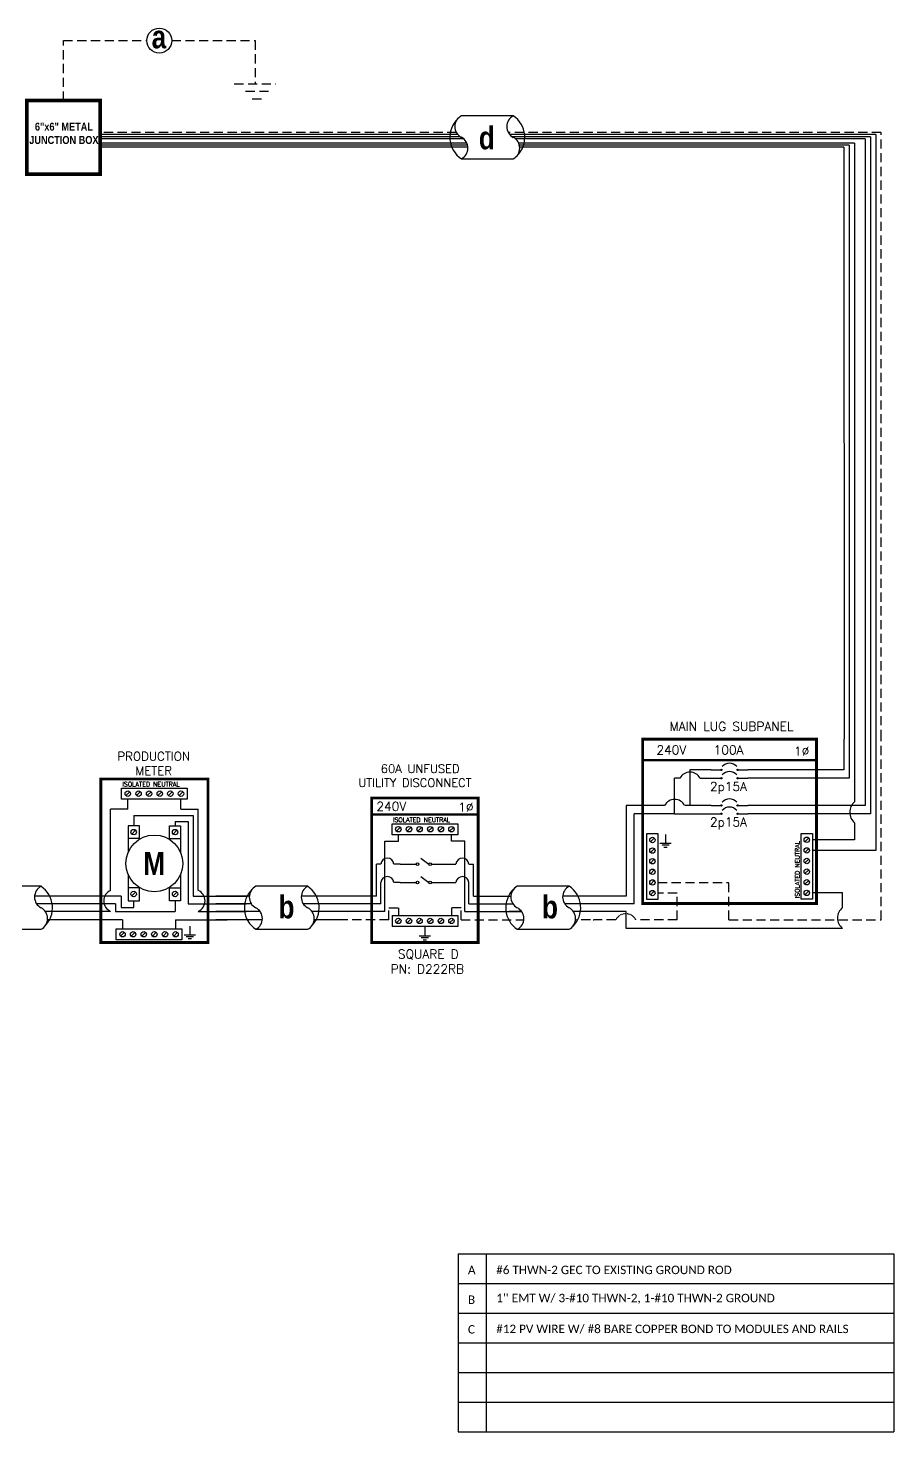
# Model space of a CAD drawing. Header units: feet. Extents: x 22430 to 23220, y 16036 to 16611.
# Drawn here: x 22866 to 23220, y 16036 to 16611 of the extents above; entities that cross this region are included whole.
import ezdxf

# ---------------------------------------------------------------- set-up
doc = ezdxf.new("R2010")
doc.units = ezdxf.units.FT
doc.header["$MEASUREMENT"] = 0
doc.linetypes.add('HIDDEN', pattern=[0.375, 0.25, -0.125])
for name, color, linetype in [('ONE LINE BLOCKS', 7, 'Continuous'), ('TABLES', 7, 'Continuous'), ('TEXT', 7, 'Continuous'), ('Z - TITLEBLOCK TXT', 7, 'Continuous')]:
    doc.layers.add(name, color=color, linetype=linetype)
doc.styles.add('ONE LINE TXT', font='techb___.ttf')
doc.styles.get("Standard").update_dxf_attribs({"font": 'simplex.shx'})

# ---------------------------------------------------------------- blocks, each defined once
blk = doc.blocks.new('*T10')
at = {"linetype": 'ByBlock', "lineweight": -2, "transparency": 16777216}
for p, q in [((0, 0), (178.52, 0)), ((0, 0), (0, -72.97)), ((11.58, 0), (11.58, -72.97)), ((178.52, 0), (178.52, -72.97)), ((0, -12.11), (178.52, -12.11)), ((0, -24.28), (178.52, -24.28)), ((0, -36.46), (178.52, -36.46)), ((0, -48.64), (178.52, -48.64)), ((0, -60.81), (178.52, -60.81)), ((0, -72.97), (178.52, -72.97))]:
    blk.add_line(p, q, dxfattribs=at)
at = {"color": 0, "linetype": 'Continuous', "transparency": 16777216, "char_height": 3.4544, "attachment_point": 7}
for s, insert, width in [('{\\fCalibri|b0|i0|c0;A', (4.06, -8.36), 3.4544), ('{\\fCalibri|b0|i0|c0;#6 THWN-2 GEC TO EXISTING GROUND ROD', (15.65, -8.36), 158.8095), ('{\\fCalibri|b0|i0|c0;B', (4.06, -20.53), 3.4544), ("{\\fCalibri|b0|i0|c0;1'' EMT W/ 3-#10 THWN-2, 1-#10 THWN-2 GROUND", (15.65, -20.53), 158.8095), ('{\\fCalibri|b0|i0|c0;#12 PV WIRE W/ #8 BARE COPPER BOND TO MODULES AND RAILS', (15.65, -32.71), 158.8095), ('{\\fCalibri|b0|i0|c0;C', (4.06, -32.71), 3.4544), ('{\\fCalibri|b0|i0|c0;', (4.06, -44.89), 3.4544), ('{\\fCalibri|b0|i0|c0;', (15.65, -44.89), 158.8095), ('{\\fCalibri|b0|i0|c0;', (4.06, -57.06), 3.4544), ('{\\fCalibri|b0|i0|c0;', (15.65, -57.06), 158.8095), ('{\\fCalibri|b0|i0|c0;', (4.06, -69.22), 3.4544), ('{\\fCalibri|b0|i0|c0;', (15.65, -69.22), 158.8095)]:
    blk.add_mtext(s, dxfattribs=dict(at, insert=insert, width=width))
blk = doc.blocks.new('M_METER PAN')
at = {"color": 253, "linetype": 'Continuous'}
for p, q in [((4.73, 8.02), (4.73, 8.75)), ((8.59, 8.02), (8.59, 8.75)), ((4.73, 8.02), (3.48, 8.02)), ((3.48, 2.14), (3.48, 8.02)), ((8.59, 8.02), (9.84, 8.02)), ((9.84, 2.14), (9.84, 8.02)), ((3.48, 0.61), (0, 0.61)), ((9.84, 0.61), (13.32, 0.61))]:
    blk.add_line(p, q, dxfattribs=at)
at = {"color": 7, "linetype": 'Continuous'}
for p, q in [((5.16, 7.56), (5.16, 6.82)), ((5.16, 7.56), (9.47, 7.56)), ((9.47, 7.56), (9.47, 1.71)), ((4.25, 1.71), (0, 1.71)), ((4.25, 1.71), (4.25, 0.9)), ((5.16, 0.9), (5.16, 1.37)), ((9.47, 1.71), (13.32, 1.71)), ((4.25, 0.9), (5.16, 0.9))]:
    blk.add_line(p, q, dxfattribs=at)
at = {"color": 10, "linetype": 'Continuous'}
for p, q in [((8.16, 7.14), (8.16, 6.82)), ((8.16, 7.14), (9.12, 7.14)), ((9.12, 7.14), (9.12, 1.15)), ((3.83, 1.15), (0, 1.15)), ((3.83, 1.15), (3.83, 0.61)), ((8.16, 1.37), (8.16, 0.61)), ((9.12, 1.15), (13.32, 1.15)), ((3.83, 0.61), (8.16, 0.61))]:
    blk.add_line(p, q, dxfattribs=at)
at = {"color": 1, "linetype": 'Continuous'}
for p, q in [((5.57, 5.9), (4.76, 5.9)), ((7.76, 5.9), (8.56, 5.9)), ((5.57, 2.33), (4.76, 2.33)), ((7.76, 2.33), (8.56, 2.33))]:
    blk.add_line(p, q, dxfattribs=at)
at = {"color": 253, "linetype": 'Continuous'}
for centre, start, end in [((3.82, 1.37), 113.9997, 246.0003), ((9.5, 1.37), 293.9997, 66.0003)]:
    blk.add_arc(centre, 0.835, start, end, dxfattribs=at)
at = {"layer": 'ONE LINE BLOCKS', "lineweight": 50, "const_width": 0.21}
blk.add_lwpolyline([(2.77, -1.65), (2.77, 10.22), (10.55, 10.22), (10.55, -1.65)], close=True, dxfattribs=at)
at = {"layer": 'TEXT', "color": 92, "linetype": 'HIDDEN', "ltscale": 15}
for p, q in [((4.35, 0), (0, 0)), ((4.35, 0), (4.35, -0.65)), ((8.2, 0), (8.2, -0.65)), ((8.2, 0), (13.32, 0))]:
    blk.add_line(p, q, dxfattribs=at)
at = {"layer": 'TEXT', "color": 92, "linetype": 'Continuous', "flags": 128}
for points in [[(9.23, -0.46), (9.23, -1.08)], [(8.81, -1.08), (9.64, -1.08)], [(9.5, -1.23), (8.96, -1.23)], [(9.35, -1.38), (9.1, -1.38)]]:
    blk.add_lwpolyline(points, dxfattribs=at)
at = {"layer": 'TEXT', "linetype": 'Continuous'}
blk.add_circle((6.66, 4.09), 2.06, dxfattribs=at)
at = {"layer": 'Z - TITLEBLOCK TXT', "color": 1, "linetype": 'Continuous'}
for p, q in [((4.27, 8.75), (4.27, 9.55)), ((4.27, 9.55), (9.05, 9.55)), ((9.05, 9.55), (9.05, 8.75)), ((9.05, 8.75), (4.27, 8.75)), ((4.76, 6.82), (4.76, 4.89)), ((5.57, 6.82), (4.76, 6.82)), ((5.57, 5.84), (5.57, 6.82)), ((7.76, 5.84), (7.76, 6.82)), ((7.76, 6.82), (8.56, 6.82)), ((8.56, 6.82), (8.56, 4.89)), ((4.76, 3.3), (4.76, 1.37)), ((8.56, 3.3), (8.56, 1.37)), ((5.57, 1.37), (5.57, 2.35)), ((7.76, 1.37), (7.76, 2.35)), ((4.76, 1.37), (5.57, 1.37)), ((8.56, 1.37), (7.76, 1.37)), ((3.89, -1.45), (3.89, -0.65)), ((3.89, -0.65), (8.66, -0.65)), ((8.66, -0.65), (8.66, -1.45)), ((8.66, -1.45), (3.89, -1.45))]:
    blk.add_line(p, q, dxfattribs=at)
at = {"layer": 'Z - TITLEBLOCK TXT', "color": 4, "linetype": 'Continuous'}
for p, q in [((4.87, 9.29), (4.6, 9.01)), ((5.64, 9.29), (5.37, 9.01)), ((6.42, 9.29), (6.14, 9.01)), ((7.19, 9.29), (6.91, 9.01)), ((7.96, 9.29), (7.68, 9.01)), ((8.73, 9.29), (8.45, 9.01)), ((5.3, 6.5), (5.02, 6.22)), ((8.3, 6.5), (8.02, 6.22)), ((5.3, 2.01), (5.02, 1.73)), ((8.3, 2.01), (8.02, 1.73)), ((4.49, -0.91), (4.21, -1.19)), ((5.26, -0.91), (4.98, -1.19)), ((6.03, -0.91), (5.75, -1.19)), ((6.8, -0.91), (6.52, -1.19)), ((7.57, -0.91), (7.29, -1.19)), ((8.34, -0.91), (8.06, -1.19))]:
    blk.add_line(p, q, dxfattribs=at)
for centre in [(4.73, 9.15), (5.51, 9.15), (6.28, 9.15), (7.05, 9.15), (7.82, 9.15), (8.59, 9.15), (5.16, 6.36), (8.16, 6.36), (5.16, 1.87), (8.16, 1.87), (4.35, -1.05), (5.12, -1.05), (5.89, -1.05), (6.66, -1.05), (7.43, -1.05), (8.2, -1.05)]:
    blk.add_circle(centre, 0.197, dxfattribs=at)
at = {"layer": 'TABLES', "color": 4, "linetype": 'Continuous'}
blk.add_text('ISOLATED NEUTRAL', height=0.3321, dxfattribs=at).set_placement((4.34, 9.67))
at = {"layer": 'TEXT', "color": 1, "insert": (6.61, 11.34), "char_height": 0.6278, "attachment_point": 5}
blk.add_mtext_dynamic_manual_height_columns('PRODUCTION METER', width=1.3203, gutter_width=7.17, heights=[0], dxfattribs=at)
at = {"layer": 'Z - TITLEBLOCK TXT', "color": 253, "linetype": 'Continuous', "style": 'ONE LINE TXT'}
blk.add_text('M', height=1.66, dxfattribs=at).set_placement((5.85, 3.26))
blk = doc.blocks.new('*U12')
at = {"color": 0}
blk.add_blockref('M_METER PAN', (0, 0), dxfattribs=at)
blk = doc.blocks.new('*U7')
at = {"color": 7, "linetype": 'Continuous'}
for p, q in [((6.67, 2.43), (2.91, 2.43)), ((2.44, 1.71), (0, 1.71)), ((9.57, 1.71), (6.2, 1.71)), ((2.91, -0.69), (6.67, -0.69))]:
    blk.add_line(p, q, dxfattribs=at)
at = {"color": 10, "linetype": 'Continuous'}
for p, q in [((2.59, 1.15), (0, 1.15)), ((9.57, 1.15), (6.35, 1.15))]:
    blk.add_line(p, q, dxfattribs=at)
at = {"color": 253, "linetype": 'Continuous'}
for p, q in [((3.21, 0.61), (0, 0.61)), ((9.57, 0.61), (6.97, 0.61))]:
    blk.add_line(p, q, dxfattribs=at)
at = {"color": 7, "linetype": 'Continuous'}
for centre, start, end in [((3.94, 0.87), 133.9732, 236.4265), ((5.63, 0.87), 313.9732, 56.4265)]:
    blk.add_arc(centre, 1.87, start, end, dxfattribs=at)
at = {"layer": 'TEXT', "color": 92, "linetype": 'HIDDEN', "ltscale": 15}
for p, q in [((3.37, 0), (0, 0)), ((9.57, 0), (7.14, 0))]:
    blk.add_line(p, q, dxfattribs=at)
at = {"layer": 'Z - TITLEBLOCK TXT', "linetype": 'Continuous'}
for centre, start, end in [((3.31, 1.65), 117.6639, 242.3361), ((7.08, 1.65), 117.6639, 242.3361), ((2.5, 0.09), 297.6639, 62.3361), ((6.26, 0.09), 297.6639, 62.3361)]:
    blk.add_arc(centre, 0.882, start, end, dxfattribs=at)
blk = doc.blocks.new('*U14')
at = {"layer": 'ONE LINE BLOCKS', "linetype": 'Continuous'}
h = blk.add_hatch(color=1, dxfattribs=at)
h.dxf.hatch_style = 1
edge = h.paths.add_edge_path()
edge.add_arc((52.27, 61.39), 0.291, 0, 360)
h = blk.add_hatch(color=1, dxfattribs=at)
h.dxf.hatch_style = 1
edge = h.paths.add_edge_path()
edge.add_arc((52.27, 58.01), 0.291, 0, 360)
h = blk.add_hatch(color=1, dxfattribs=at)
h.dxf.hatch_style = 1
edge = h.paths.add_edge_path()
edge.add_arc((58.94, 61.39), 0.291, 0, 360)
h = blk.add_hatch(color=1, dxfattribs=at)
h.dxf.hatch_style = 1
edge = h.paths.add_edge_path()
edge.add_arc((58.94, 58.01), 0.291, 0, 360)
h = blk.add_hatch(color=1, dxfattribs=at)
h.dxf.hatch_style = 1
edge = h.paths.add_edge_path()
edge.add_arc((52.27, 46.83), 0.291, 0, 360)
h = blk.add_hatch(color=1, dxfattribs=at)
h.dxf.hatch_style = 1
edge = h.paths.add_edge_path()
edge.add_arc((58.94, 46.83), 0.291, 0, 360)
h = blk.add_hatch(color=1, dxfattribs=at)
h.dxf.hatch_style = 1
edge = h.paths.add_edge_path()
edge.add_arc((52.27, 43.45), 0.291, 0, 360)
h = blk.add_hatch(color=1, dxfattribs=at)
h.dxf.hatch_style = 1
edge = h.paths.add_edge_path()
edge.add_arc((58.94, 43.45), 0.291, 0, 360)
at = {"color": 7, "linetype": 'Continuous'}
for p, q in [((102.48, 74.03), (102.48, 61.39)), ((111.18, 74.03), (111.18, 46.83)), ((48.07, 61.39), (39.41, 61.39)), ((39.41, 61.39), (39.41, 46.83)), ((102.48, 61.39), (63.14, 61.39)), ((29, 46.83), (13.32, 46.83)), ((13.32, 46.83), (13.32, 9.66)), ((48.07, 46.83), (37.24, 46.83)), ((111.18, 46.83), (63.14, 46.83)), ((13.32, 9.66), (0, 9.66))]:
    blk.add_line(p, q, dxfattribs=at)
at = {"color": 10, "linetype": 'Continuous'}
for p, q in [((104.66, 74.03), (104.66, 58.01)), ((113.36, 74.03), (113.36, 43.45)), ((33.12, 43.45), (33.12, 58.01)), ((35.29, 58.01), (33.12, 58.01)), ((43.53, 58.01), (48.07, 58.01)), ((104.66, 58.01), (63.14, 58.01)), ((33.12, 43.45), (16.61, 43.45)), ((16.61, 6.49), (16.61, 43.45)), ((33.12, 43.45), (48.07, 43.45)), ((113.36, 43.45), (63.14, 43.45)), ((16.61, 6.49), (0, 6.49))]:
    blk.add_line(p, q, dxfattribs=at)
at = {"color": 253, "linetype": 'Continuous'}
for p, q in [((106.83, 74.03), (106.83, 48.32)), ((115.53, 74.03), (115.53, 28.42)), ((106.83, 39.76), (106.83, 32.77)), ((106.83, 32.77), (89.53, 32.77)), ((115.53, 28.42), (89.53, 28.42)), ((101.87, 11.02), (89.53, 11.02)), ((101.87, 5), (101.87, 11.02)), ((13.32, 3.45), (0, 3.45)), ((13.32, -3.56), (13.32, 3.45)), ((101.87, -3.56), (13.32, -3.56))]:
    blk.add_line(p, q, dxfattribs=at)
at = {"color": 10, "linetype": 'Continuous'}
blk.add_arc((39.41, 55.85), 4.65, 27.66392, 152.33608, dxfattribs=at)
at = {"color": 7, "linetype": 'Continuous'}
blk.add_arc((33.12, 44.67), 4.65, 27.66392, 152.33608, dxfattribs=at)
at = {"color": 253, "linetype": 'Continuous'}
for centre in [(110.41, 44.04), (105.44, 0.72)]:
    blk.add_arc(centre, 5.58, 129.92155, 230.07845, dxfattribs=at)
at = {"layer": 'ONE LINE BLOCKS', "lineweight": 50}
blk.add_line((20.02, 65.33), (91.19, 65.33), dxfattribs=at)
at = {"layer": 'ONE LINE BLOCKS', "lineweight": 50, "const_width": 1.19}
blk.add_lwpolyline([(20.02, 6.67), (20.02, 74.03), (91.19, 74.03), (91.19, 6.67)], close=True, dxfattribs=at)
at = {"layer": 'TEXT', "color": 92, "linetype": 'HIDDEN', "ltscale": 15}
for p, q in [((117.71, 0), (117.71, 74.03)), ((26.29, 15.3), (55.38, 15.3)), ((55.38, 0), (55.38, 15.3)), ((34.13, 10.94), (26.29, 10.94)), ((34.13, 0), (34.13, 10.94)), ((9.01, 0), (0, 0)), ((34.13, 0), (17.25, 0)), ((55.38, 0), (117.71, 0))]:
    blk.add_line(p, q, dxfattribs=at)
at = {"layer": 'TEXT', "color": 92, "linetype": 'HIDDEN', "flags": 128}
for points in [[(29.4, 34.92), (29.4, 31.42)], [(27.06, 31.42), (31.74, 31.42)], [(30.93, 30.55), (27.87, 30.55)], [(30.12, 29.68), (28.68, 29.68)]]:
    blk.add_lwpolyline(points, dxfattribs=at)
at = {"layer": 'TEXT', "color": 92, "linetype": 'HIDDEN', "ltscale": 0.3}
blk.add_arc((13.13, -2.16), 4.65, 27.66392, 152.33608, dxfattribs=at)
at = {"layer": 'Z - TITLEBLOCK TXT', "color": 1, "linetype": 'Continuous'}
for p, q in [((21.75, 8.35), (21.75, 35.29)), ((21.75, 35.29), (26.29, 35.29)), ((26.29, 35.29), (26.29, 8.35)), ((84.99, 8.42), (84.99, 35.37)), ((84.99, 35.37), (89.53, 35.37)), ((89.53, 35.37), (89.53, 8.42)), ((26.29, 8.35), (21.75, 8.35)), ((89.53, 8.42), (84.99, 8.42))]:
    blk.add_line(p, q, dxfattribs=at)
at = {"layer": 'Z - TITLEBLOCK TXT', "color": 4, "linetype": 'Continuous'}
for p, q in [((24.81, 33.48), (23.24, 31.91)), ((24.81, 29.13), (23.24, 27.56)), ((88.04, 33.56), (86.47, 31.98)), ((88.04, 29.2), (86.47, 27.63)), ((24.81, 24.78), (23.24, 23.21)), ((88.04, 24.85), (86.47, 23.28)), ((24.81, 20.43), (23.24, 18.86)), ((88.04, 20.5), (86.47, 18.93)), ((24.81, 16.08), (23.24, 14.51)), ((24.81, 11.73), (23.24, 10.16)), ((88.04, 16.15), (86.47, 14.58)), ((88.04, 11.8), (86.47, 10.23))]:
    blk.add_line(p, q, dxfattribs=at)
at = {"layer": 'Z - TITLEBLOCK TXT', "color": 1, "linetype": 'Continuous', "flags": 128}
for points in [[(48.07, 61.39), (52.27, 61.39)], [(48.07, 61.39), (52.27, 61.39)], [(48.07, 58.01), (52.27, 58.01)], [(48.07, 58.01), (52.27, 58.01)], [(58.94, 61.39), (63.14, 61.39)], [(58.94, 58.01), (63.14, 58.01)], [(48.07, 46.83), (52.27, 46.83)], [(48.07, 46.83), (52.27, 46.83)], [(58.94, 46.83), (63.14, 46.83)], [(48.07, 43.45), (52.27, 43.45)], [(48.07, 43.45), (52.27, 43.45)], [(58.94, 43.45), (63.14, 43.45)]]:
    blk.add_lwpolyline(points, dxfattribs=at)
at = {"layer": 'Z - TITLEBLOCK TXT', "color": 1, "linetype": 'Continuous'}
for centre in [(52.27, 61.39), (52.27, 58.01), (58.94, 61.39), (58.94, 58.01), (52.27, 46.83), (58.94, 46.83), (52.27, 43.45), (58.94, 43.45)]:
    blk.add_circle(centre, 0.291, dxfattribs=at)
at = {"layer": 'Z - TITLEBLOCK TXT', "color": 4, "linetype": 'Continuous'}
for centre in [(24.02, 32.7), (24.02, 28.35), (87.26, 32.77), (87.26, 28.42), (24.02, 24), (87.26, 24.07), (24.02, 19.65), (87.26, 19.72), (24.02, 15.3), (24.02, 10.94), (87.26, 15.37), (87.26, 11.02)]:
    blk.add_circle(centre, 1.11, dxfattribs=at)
at = {"layer": 'Z - TITLEBLOCK TXT', "color": 1, "linetype": 'Continuous'}
for centre in [(55.6, 60.19), (55.6, 56.81), (55.6, 45.63), (55.6, 42.25)]:
    blk.add_arc(centre, 3.93, 40.3392, 139.6608, dxfattribs=at)
at = {"layer": 'TABLES', "color": 1, "linetype": 'Continuous'}
for p in [(47.57, 52.77), (47.57, 38.21)]:
    blk.add_text('2p15A', height=3.658, dxfattribs=at).set_placement(p)
at = {"layer": 'TABLES', "color": 4, "linetype": 'Continuous'}
blk.add_text('ISOLATED NEUTRAL', height=1.8743, rotation=90, dxfattribs=at).set_placement((84.33, 8.78))
at = {"layer": 'TEXT', "color": 1, "attachment_point": 5}
for s, width, gutter_width, insert, char_height in [('MAIN LUG SUBPANEL ', 62.3984, 7.17, (56.45, 79.21), 3.6576), ('240V', 0.1481, 0.75, (31.81, 69.58), 3.658), ('100A', 0.1481, 0.75, (55.19, 69.58), 3.658), ('1∅', 0.1481, 0.75, (85.17, 69.07), 3.658)]:
    blk.add_mtext_dynamic_manual_height_columns(s, width=width, gutter_width=gutter_width, heights=[0], dxfattribs=dict(at, insert=insert, char_height=char_height))
blk = doc.blocks.new('M_UTILITY DISCONNECT')
at = {"color": 253, "linetype": 'Continuous'}
for p, q in [((-42.47, 32.21), (-42.47, 34.82)), ((-20.72, 32.21), (-20.72, 34.82)), ((-47.96, 3.45), (-47.96, 32.21)), ((-47.96, 32.21), (-42.47, 32.21)), ((-15.23, 32.21), (-20.72, 32.21)), ((-15.23, 3.45), (-15.23, 32.21)), ((-47.96, 3.45), (-63.19, 3.45)), ((-15.23, 3.45), (0, 3.45))]:
    blk.add_line(p, q, dxfattribs=at)
at = {"color": 7, "linetype": 'Continuous'}
for p, q in [((-51.46, 9.66), (-51.46, 22.77)), ((-49.6, 22.77), (-51.46, 22.77)), ((-41.69, 22.77), (-44.32, 22.77)), ((-21.5, 22.77), (-18.87, 22.77)), ((-13.59, 22.77), (-11.73, 22.77)), ((-11.73, 9.66), (-11.73, 22.77)), ((-51.46, 9.66), (-63.19, 9.66)), ((-11.73, 9.66), (0, 9.66))]:
    blk.add_line(p, q, dxfattribs=at)
at = {"color": 10, "linetype": 'Continuous'}
for p, q in [((-49.6, 6.49), (-49.6, 15.24)), ((-41.69, 15.24), (-44.32, 15.24)), ((-21.5, 15.24), (-18.87, 15.24)), ((-13.59, 6.49), (-13.59, 15.24)), ((-49.6, 6.49), (-63.19, 6.49)), ((-13.59, 6.49), (0, 6.49))]:
    blk.add_line(p, q, dxfattribs=at)
at = {"color": 7, "linetype": 'Continuous'}
for centre in [(-46.96, 22.62), (-16.23, 22.62)]:
    blk.add_arc(centre, 2.64, 3.28193, 176.71807, dxfattribs=at)
at = {"color": 10, "linetype": 'Continuous'}
for centre in [(-46.96, 15.08), (-16.23, 15.08)]:
    blk.add_arc(centre, 2.64, 3.28193, 176.71807, dxfattribs=at)
at = {"layer": 'ONE LINE BLOCKS', "lineweight": 50}
blk.add_line((-53.41, 43.1), (-9.8, 43.1), dxfattribs=at)
at = {"layer": 'ONE LINE BLOCKS', "lineweight": 50, "const_width": 1.19}
blk.add_lwpolyline([(-53.41, -9.3), (-53.41, 49.88), (-9.8, 49.88), (-9.8, -9.3)], close=True, dxfattribs=at)
at = {"layer": 'TEXT', "color": 92, "linetype": 'HIDDEN', "ltscale": 15}
for p, q in [((-46.38, 0), (-63.19, 0)), ((-46.38, 0), (-46.38, 4.94)), ((-46.38, 4.94), (-42.47, 4.94)), ((-42.47, 4.94), (-42.47, 1.8)), ((-16.81, 4.94), (-20.72, 4.94)), ((-20.72, 4.94), (-20.72, 1.8)), ((-16.81, 0), (-16.81, 4.94)), ((-16.81, 0), (0, 0))]:
    blk.add_line(p, q, dxfattribs=at)
at = {"layer": 'TEXT', "color": 92, "linetype": 'Continuous', "flags": 128}
for points in [[(-31.59, -3.07), (-31.6, -6.57)], [(-33.94, -6.57), (-29.25, -6.57)], [(-30.07, -7.44), (-33.13, -7.44)], [(-30.88, -8.3), (-32.31, -8.3)]]:
    blk.add_lwpolyline(points, dxfattribs=at)
at = {"layer": 'Z - TITLEBLOCK TXT', "color": 1, "linetype": 'Continuous'}
for p, q in [((-45.07, 34.82), (-45.07, 39.36)), ((-45.07, 39.36), (-18.12, 39.36)), ((-18.12, 34.82), (-45.07, 34.82)), ((-18.12, 39.36), (-18.12, 34.82)), ((-33.23, 25.22), (-29.96, 22.78)), ((-41.69, 22.77), (-35.12, 22.77)), ((-33.23, 17.69), (-29.96, 15.24)), ((-28.88, 22.77), (-21.5, 22.77)), ((-41.69, 15.24), (-35.12, 15.24)), ((-28.88, 15.24), (-21.5, 15.23)), ((-45.07, 1.8), (-18.12, 1.8)), ((-45.07, 1.8), (-45.07, -2.74)), ((-18.12, 1.8), (-18.12, -2.74)), ((-18.12, -2.74), (-45.07, -2.74))]:
    blk.add_line(p, q, dxfattribs=at)
at = {"layer": 'Z - TITLEBLOCK TXT', "color": 4, "linetype": 'Continuous'}
for p, q in [((-41.69, 37.87), (-43.26, 36.3)), ((-37.34, 37.87), (-38.91, 36.3)), ((-32.98, 37.87), (-34.56, 36.3)), ((-28.63, 37.87), (-30.21, 36.3)), ((-24.28, 37.87), (-25.86, 36.3)), ((-19.93, 37.87), (-21.51, 36.3)), ((-41.69, 0.32), (-43.26, -1.26)), ((-37.34, 0.32), (-38.91, -1.26)), ((-32.98, 0.32), (-34.56, -1.26)), ((-28.63, 0.32), (-30.21, -1.26)), ((-24.28, 0.32), (-25.86, -1.26)), ((-19.93, 0.32), (-21.51, -1.26))]:
    blk.add_line(p, q, dxfattribs=at)
for centre in [(-42.47, 37.09), (-38.12, 37.09), (-33.77, 37.09), (-29.42, 37.09), (-25.07, 37.09), (-20.72, 37.09), (-42.47, -0.47), (-38.12, -0.47), (-33.77, -0.47), (-29.42, -0.47), (-25.07, -0.47), (-20.72, -0.47)]:
    blk.add_circle(centre, 1.11, dxfattribs=at)
at = {"layer": 'Z - TITLEBLOCK TXT', "color": 1, "linetype": 'Continuous'}
for centre in [(-34.58, 22.77), (-29.42, 22.77), (-34.58, 15.24), (-29.42, 15.24)]:
    blk.add_circle(centre, 0.541, dxfattribs=at)
at = {"layer": 'TABLES', "color": 4, "linetype": 'Continuous'}
blk.add_text('ISOLATED NEUTRAL', height=1.8743, dxfattribs=at).set_placement((-44.71, 40.01))
at = {"layer": 'TEXT', "color": 1}
for s, width, gutter_width, heights, insert, char_height, attachment_point in [('\\A1;\\pi12.968; 60A UNFUSED \\P\\pi6.1418;UTILITY DISCONNECT', 64.922, 0, [82.18], (-65.01, 63.62), 3.4544, 1), ('240V', 0.1481, 0.75, [0], (-45.35, 46.44), 3.658, 5), ('1∅', 0.1481, 0.75, [0], (-14.78, 46.14), 3.658, 5), ('\\A1;\\pi11.999,t30.287;SQUARE D\\P\\pi9.0377,t27.326;PN: D222RB', 51.6906, 0.203, [45.94], (-54.67, -12.23), 3.6576, 1)]:
    blk.add_mtext_dynamic_manual_height_columns(s, width=width, gutter_width=gutter_width, heights=heights, dxfattribs=dict(at, insert=insert, char_height=char_height, attachment_point=attachment_point))

msp = doc.modelspace()

# ---------------------------------------------------------------- linework, layer by layer
at = {"color": 7, "linetype": 'Continuous'}
for p, q in [((23064.48, 16574.84), (23043.24, 16574.84)), ((23208.63, 16565.42), (23208.63, 16319.54)), ((23043.24, 16557.21), (23064.48, 16557.21)), ((23199.93, 16561.98), (23199.98, 16319.54)), ((23087.37, 16259.24), (23066.13, 16259.24)), ((23059.9, 16255.16), (23063.47, 16255.16)), ((23097.5, 16255.16), (23084.72, 16255.16)), ((23066.13, 16241.61), (23087.37, 16241.61))]:
    msp.add_line(p, q, dxfattribs=at)
at = {"color": 253, "linetype": 'Continuous'}
for p, q in [((23041.82, 16567.14), (22895.32, 16567.14)), ((23045.45, 16563.7), (22895.32, 16563.7)), ((23212.98, 16567.14), (23063.06, 16567.14)), ((23204.28, 16563.7), (23066.69, 16563.7)), ((23204.28, 16563.7), (23204.28, 16319.54)), ((23212.98, 16567.14), (23212.98, 16319.54)), ((23056.79, 16248.95), (23067.84, 16248.95)), ((23067.84, 16248.95), (23062.64, 16248.95)), ((23097.5, 16248.95), (23089.08, 16248.95))]:
    msp.add_line(p, q, dxfattribs=at)
at = {"color": 10, "linetype": 'Continuous'}
for p, q in [((23042.8, 16566.28), (22895.32, 16566.28)), ((23045.75, 16562.84), (22895.32, 16562.84)), ((23210.81, 16566.28), (23064.05, 16566.28)), ((23202.11, 16562.84), (23067, 16562.84)), ((23202.11, 16562.84), (23202.11, 16319.54)), ((23210.81, 16566.28), (23210.81, 16319.54)), ((23058.43, 16251.99), (23064.35, 16251.99)), ((23097.5, 16251.99), (23085.6, 16251.99))]:
    msp.add_line(p, q, dxfattribs=at)
at = {"linetype": 'Continuous'}
for p, q in [((23044.14, 16565.42), (22895.32, 16565.42)), ((23208.63, 16565.42), (23065.38, 16565.42)), ((23045.89, 16561.98), (22895.32, 16561.98)), ((23199.93, 16561.98), (23067.14, 16561.98))]:
    msp.add_line(p, q, dxfattribs=at)
at = {"color": 7, "linetype": 'Continuous'}
msp.add_circle((22919.49, 16605.67), 5.11, dxfattribs=at)
for centre, start, end in [((23049.09, 16566.02), 133.97324, 236.42648), ((23058.63, 16566.02), 313.97324, 56.42648), ((23071.98, 16250.43), 133.97324, 236.42648), ((23081.52, 16250.43), 313.97324, 56.42648)]:
    msp.add_arc(centre, 10.58, start, end, dxfattribs=at)
at = {"layer": 'ONE LINE BLOCKS', "lineweight": 50, "const_width": 1.53}
msp.add_lwpolyline([(22895.32, 16550.97), (22865.22, 16550.97), (22865.22, 16581.08), (22895.32, 16581.08)], close=True, dxfattribs=at)
at = {"layer": 'TEXT', "color": 92, "linetype": 'HIDDEN', "ltscale": 15}
for p, q in [((22880.27, 16581.08), (22880.27, 16605.67)), ((22880.27, 16605.67), (22914.38, 16605.67)), ((22924.6, 16605.67), (22958.72, 16605.67)), ((22958.72, 16605.67), (22958.72, 16587.88)), ((23041.21, 16568), (22895.32, 16568)), ((23215.16, 16568), (23062.45, 16568)), ((23215.16, 16319.54), (23215.16, 16568)), ((23059.9, 16245.5), (23068.77, 16245.5)), ((23096.07, 16245.5), (23090.01, 16245.5)), ((23097.15, 16245.5), (23097.5, 16245.5))]:
    msp.add_line(p, q, dxfattribs=at)
at = {"layer": 'TEXT', "color": 92, "linetype": 'HIDDEN', "ltscale": 15, "flags": 128}
for points in [[(22950.24, 16587.88), (22967.2, 16587.88)], [(22964.26, 16584.74), (22953.17, 16584.74)], [(22961.32, 16581.6), (22956.11, 16581.6)]]:
    msp.add_lwpolyline(points, dxfattribs=at)
at = {"layer": 'Z - TITLEBLOCK TXT', "linetype": 'Continuous'}
for centre, start, end in [((23045.55, 16570.43), 117.66392, 242.33608), ((23066.79, 16570.43), 117.66392, 242.33608), ((23040.93, 16561.62), 297.66392, 62.33608), ((23062.17, 16561.62), 297.66392, 62.33608), ((23068.44, 16254.83), 117.66392, 242.33608), ((23089.68, 16254.83), 117.66392, 242.33608), ((23063.82, 16246.02), 297.66392, 62.33608), ((23085.06, 16246.02), 297.66392, 62.33608)]:
    msp.add_arc(centre, 4.98, start, end, dxfattribs=at)

# ---------------------------------------------------------------- block references
for name, p in [('*U14', (23097.45, 16245.5)), ('*T10', (23041.87, 16108.67))]:
    msp.add_blockref(name, p)
at = {"color": 155, "true_color": 0x647190, "xscale": 5.644441731736358, "yscale": 5.644441731736358, "zscale": 5.644441731736358}
for name, p in [('*U12', (22879.91, 16245.5)), ('*U7', (22833.44, 16245.5)), ('*U7', (22942.66, 16245.5))]:
    msp.add_blockref(name, p, dxfattribs=at)
at = {"color": 7}
msp.add_blockref('M_UTILITY DISCONNECT', (23059.9, 16245.5), dxfattribs=at)

# ---------------------------------------------------------------- texts
at = {"layer": 'ONE LINE BLOCKS', "color": 1, "linetype": 'Continuous', "insert": (22880.45, 16572.03), "char_height": 3.2756, "width": 28.3929, "attachment_point": 2, "style": 'ONE LINE TXT'}
msp.add_mtext('6"x6" METAL JUNCTION BOX  ', dxfattribs=at)
at = {"layer": 'Z - TITLEBLOCK TXT', "color": 1, "linetype": 'Continuous', "char_height": 9.3833, "attachment_point": 1, "style": 'ONE LINE TXT'}
for s, insert in [('{\\W1;\\C256;a}', (22916.39, 16611.86)), ('{\\W1;\\C256;d}', (23050.38, 16570.51)), ('{\\W1;\\C256;b}', (22968.32, 16255.46)), ('{\\W1;\\C256;b}', (23076.24, 16255.46))]:
    msp.add_mtext_dynamic_manual_height_columns(s, width=0.1385, gutter_width=2.13, heights=[0], dxfattribs=dict(at, insert=insert))

doc.saveas('drawing.dxf')
